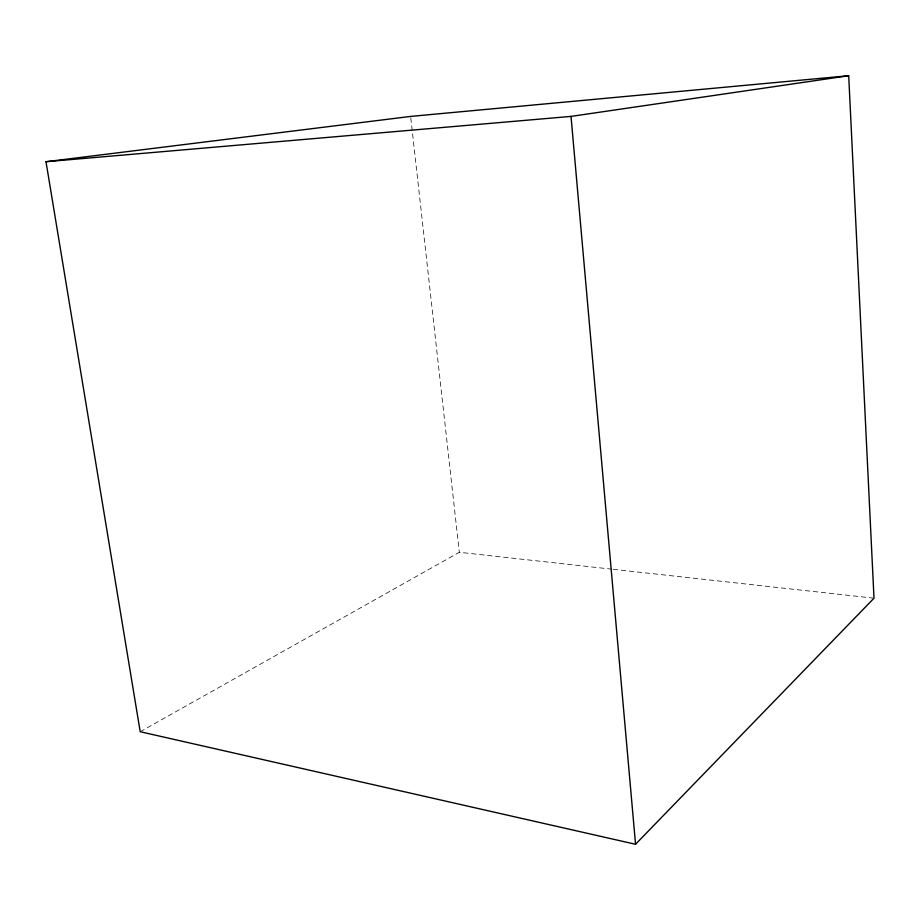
<?xml version="1.0" encoding="UTF-8"?>
<svg xmlns="http://www.w3.org/2000/svg" width="920" height="920" viewBox="0 0 920 920"><rect width="100%" height="100%" fill="white"/><g stroke="black" fill="none" stroke-linecap="round" stroke-linejoin="round"><path stroke-width="0.69" stroke-dasharray="4.6 3.45" d="M140.208 731.722L459.333 552.276L611.8 569.169M613.226 569.319L874 598.195M410.791 117.84L459.333 552.276"/><path stroke-width="1.38" d="M635.547 844.272L874 598.195L848.7 75.727L410.63 116.414L46 161.724L140.208 731.722L635.547 844.272L571.021 116.403L848.7 75.727M46 161.724L571.021 116.403"/></g></svg>
